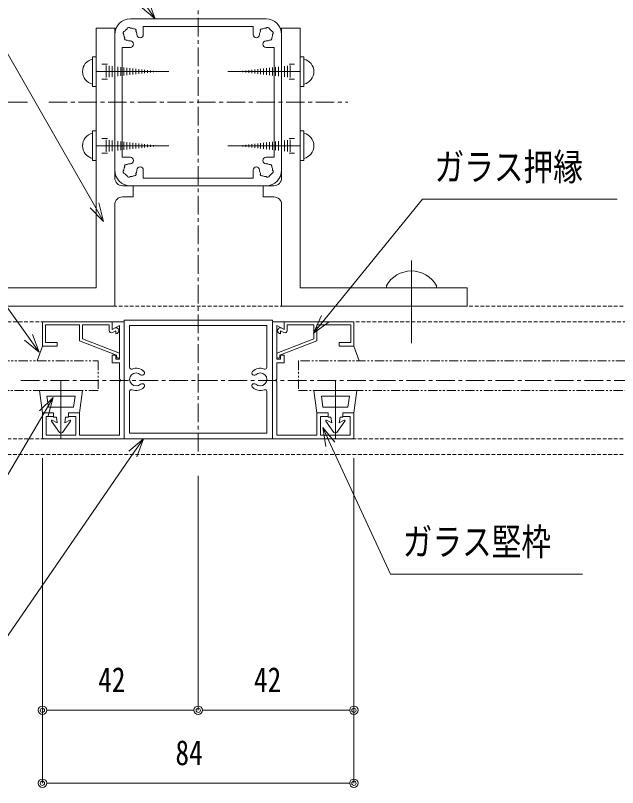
# Model space of a CAD drawing. Units: millimetres, scale not verified, with parts at other scales. Extents: x -3554 to 3554, y -1188 to 1188.
# Drawn here: x -1328.3 to -1003.6, y -743.9 to -327.3 of the extents above; entities that cross this region are included whole.
import ezdxf
from ezdxf.enums import TextEntityAlignment as Align

# ---------------------------------------------------------------- set-up
doc = ezdxf.new("R2010")
doc.units = ezdxf.units.MM
doc.header["$LTSCALE"] = 8
for name, pattern in [('USER1', [2, 1.25, -0.25, 0.25, -0.25]), ('USER2', [1.25, 0.625, -0.125, 0.125, -0.125, 0.125, -0.125]), ('USER3', [0.375, 0.25, -0.125])]:
    doc.linetypes.add(name, pattern=pattern)
for name, color, linetype, lineweight in [('0-0_0', 7, 'Continuous', 18), ('0-6_2躯体線', 4, 'Continuous', 18), ('0-7_3中心線', 2, 'USER1', 18), ('0-8_41_U_FF71_U_FF99_U_FF90', 6, 'Continuous', 18), ('0-9_1手摺寸法', 3, 'Continuous', 18), ('0-C_2a', 1, 'USER2', 18), ('0-D_4アルミ', 6, 'Continuous', 18), ('1-1_2躯体隠れ', 6, 'USER3', 18)]:
    doc.layers.add(name, color=color, linetype=linetype, lineweight=lineweight)
doc.styles.add('ＭＳ ゴシック', font='')
doc.styles.get('ＭＳ ゴシック').set_extended_font_data('MS Gothic')

msp = doc.modelspace()

# ---------------------------------------------------------------- linework, layer by layer
at = {"layer": '0-0_0'}
for p, q in [((-1311.483, -702.206), (-1309.183, -702.206)), ((-1232.083, -702.206), (-1234.383, -702.206)), ((-1227.483, -702.206), (-1225.183, -702.206)), ((-1148.083, -702.206), (-1150.383, -702.206)), ((-1311.483, -741.589), (-1309.183, -741.589)), ((-1148.083, -741.589), (-1150.383, -741.589))]:
    msp.add_line(p, q, dxfattribs=at)
for points in [[(-1253.064, -329.168), (-1258.709, -320.914), (-1304.208, -254.396), (-1410.242, -254.396)], [(-1260.921, -322.427), (-1253.064, -329.168), (-1256.498, -319.401)], [(-1280.783, -438.424), (-1285.759, -429.75), (-1343.847, -328.505), (-1540.997, -328.505)], [(-1315.477, -509.046), (-1321.298, -500.914), (-1373.455, -428.045), (-1479.539, -428.045)], [(-1288.083, -431.083), (-1280.783, -438.424), (-1283.435, -428.416)], [(-1167.59, -498.668), (-1161.278, -490.912), (-1108.81, -426.452), (-1003.881, -426.452)], [(-1159.2, -492.603), (-1167.59, -498.668), (-1163.356, -489.221)], [(-1319.119, -499.355), (-1315.477, -509.046), (-1323.477, -502.474)], [(-1307.976, -533.418), (-1313.066, -542.025), (-1353.198, -609.894), (-1475.719, -609.894)], [(-1310.76, -543.389), (-1307.976, -533.418), (-1315.373, -540.662)], [(-1160.883, -559.867), (-1162.659, -549.668), (-1156.022, -557.613)], [(-1162.659, -549.668), (-1158.453, -558.74), (-1126.022, -628.689), (-1022.506, -628.689)], [(-1259.368, -555.668), (-1265.032, -563.909), (-1333.829, -664.014), (-1477.603, -664.014)], [(-1262.824, -565.427), (-1259.368, -555.668), (-1267.24, -562.391)]]:
    msp.add_lwpolyline(points, dxfattribs=at)
for centre, radius in [((-1313.783, -702.206), 2.3), ((-1313.783, -702.206), 1.15), ((-1229.783, -702.206), 2.3), ((-1229.783, -702.206), 2.3), ((-1229.783, -702.206), 1.15), ((-1229.783, -702.206), 1.15), ((-1145.783, -702.206), 2.3), ((-1145.783, -702.206), 1.15), ((-1313.783, -741.589), 2.3), ((-1313.783, -741.589), 1.15), ((-1145.783, -741.589), 2.3), ((-1145.783, -741.589), 1.15)]:
    msp.add_circle(centre, radius, dxfattribs=at)
at = {"layer": '0-6_2躯体線'}
for p, q in [((-1286.783, -349.596), (-1286.783, -365.596)), ((-1284.783, -349.596), (-1286.783, -349.596)), ((-1174.783, -349.596), (-1172.783, -349.596)), ((-1172.783, -349.596), (-1172.783, -365.596)), ((-1278.783, -353.596), (-1281.783, -353.596)), ((-1180.783, -353.596), (-1177.783, -353.596)), ((-1284.783, -357.596), (-1245.694, -357.596)), ((-1279.458, -354.36), (-1279.458, -360.832)), ((-1277.858, -354.54), (-1277.858, -360.652)), ((-1276.258, -354.719), (-1276.258, -360.472)), ((-1274.658, -354.899), (-1274.658, -360.292)), ((-1273.058, -355.079), (-1273.058, -360.113)), ((-1271.458, -355.259), (-1271.458, -359.933)), ((-1269.858, -355.439), (-1269.858, -359.753)), ((-1268.258, -355.618), (-1268.258, -359.573)), ((-1266.658, -355.798), (-1266.658, -359.394)), ((-1265.058, -355.978), (-1265.058, -359.214)), ((-1263.458, -356.158), (-1263.458, -359.034)), ((-1261.858, -356.337), (-1261.858, -358.854)), ((-1260.258, -356.517), (-1260.258, -358.675)), ((-1258.658, -356.697), (-1258.658, -358.495)), ((-1257.058, -356.877), (-1257.058, -358.315)), ((-1255.458, -357.057), (-1255.458, -358.135)), ((-1253.858, -357.236), (-1253.858, -357.955)), ((-1252.258, -357.416), (-1252.258, -357.776)), ((-1174.783, -357.596), (-1213.871, -357.596)), ((-1207.307, -357.416), (-1207.307, -357.776)), ((-1205.707, -357.236), (-1205.707, -357.955)), ((-1204.107, -357.057), (-1204.107, -358.135)), ((-1202.507, -356.877), (-1202.507, -358.315)), ((-1200.907, -356.697), (-1200.907, -358.495)), ((-1199.307, -356.517), (-1199.307, -358.675)), ((-1197.707, -356.337), (-1197.707, -358.854)), ((-1196.107, -356.158), (-1196.107, -359.034)), ((-1194.507, -355.978), (-1194.507, -359.214)), ((-1192.907, -355.798), (-1192.907, -359.394)), ((-1191.307, -355.618), (-1191.307, -359.573)), ((-1189.707, -355.439), (-1189.707, -359.753)), ((-1188.107, -355.259), (-1188.107, -359.933)), ((-1186.507, -355.079), (-1186.507, -360.113)), ((-1184.907, -354.899), (-1184.907, -360.292)), ((-1183.307, -354.719), (-1183.307, -360.472)), ((-1181.707, -354.54), (-1181.707, -360.652)), ((-1180.107, -354.36), (-1180.107, -360.832)), ((-1278.783, -361.596), (-1281.783, -361.596)), ((-1180.783, -361.596), (-1177.783, -361.596)), ((-1284.783, -365.596), (-1286.783, -365.596)), ((-1174.783, -365.596), (-1172.783, -365.596)), ((-1286.783, -389.596), (-1286.783, -405.596)), ((-1284.783, -389.596), (-1286.783, -389.596)), ((-1174.783, -389.596), (-1172.783, -389.596)), ((-1172.783, -389.596), (-1172.783, -405.596)), ((-1278.783, -393.596), (-1281.783, -393.596)), ((-1279.458, -394.36), (-1279.458, -400.832)), ((-1277.858, -394.54), (-1277.858, -400.652)), ((-1276.258, -394.719), (-1276.258, -400.472)), ((-1274.658, -394.899), (-1274.658, -400.292)), ((-1273.058, -395.079), (-1273.058, -400.113)), ((-1271.458, -395.259), (-1271.458, -399.933)), ((-1269.858, -395.439), (-1269.858, -399.753)), ((-1268.258, -395.618), (-1268.258, -399.573)), ((-1191.307, -395.618), (-1191.307, -399.573)), ((-1189.707, -395.439), (-1189.707, -399.753)), ((-1188.107, -395.259), (-1188.107, -399.933)), ((-1186.507, -395.079), (-1186.507, -400.113)), ((-1184.907, -394.899), (-1184.907, -400.292)), ((-1183.307, -394.719), (-1183.307, -400.472)), ((-1181.707, -394.54), (-1181.707, -400.652)), ((-1180.783, -393.596), (-1177.783, -393.596)), ((-1180.107, -394.36), (-1180.107, -400.832)), ((-1284.783, -397.596), (-1245.694, -397.596)), ((-1266.658, -395.798), (-1266.658, -399.394)), ((-1265.058, -395.978), (-1265.058, -399.214)), ((-1263.458, -396.158), (-1263.458, -399.034)), ((-1261.858, -396.337), (-1261.858, -398.854)), ((-1260.258, -396.517), (-1260.258, -398.675)), ((-1258.658, -396.697), (-1258.658, -398.495)), ((-1257.058, -396.877), (-1257.058, -398.315)), ((-1255.458, -397.057), (-1255.458, -398.135)), ((-1253.858, -397.236), (-1253.858, -397.955)), ((-1252.258, -397.416), (-1252.258, -397.776)), ((-1174.783, -397.596), (-1213.871, -397.596)), ((-1207.307, -397.416), (-1207.307, -397.776)), ((-1205.707, -397.236), (-1205.707, -397.955)), ((-1204.107, -397.057), (-1204.107, -398.135)), ((-1202.507, -396.877), (-1202.507, -398.315)), ((-1200.907, -396.697), (-1200.907, -398.495)), ((-1199.307, -396.517), (-1199.307, -398.675)), ((-1197.707, -396.337), (-1197.707, -398.854)), ((-1196.107, -396.158), (-1196.107, -399.034)), ((-1194.507, -395.978), (-1194.507, -399.214)), ((-1192.907, -395.798), (-1192.907, -399.394)), ((-1278.783, -401.596), (-1281.783, -401.596)), ((-1180.783, -401.596), (-1177.783, -401.596)), ((-1284.783, -405.596), (-1286.783, -405.596)), ((-1174.783, -405.596), (-1172.783, -405.596)), ((-1114.783, -504.049), (-1114.783, -459.535)), ((-1128.283, -473.168), (-1128.283, -474.168)), ((-1101.283, -474.168), (-1128.283, -474.168)), ((-1101.283, -473.168), (-1101.283, -474.168))]:
    msp.add_line(p, q, dxfattribs=at)
for centre, radius, start, end in [((-1285.204, -357.596), 6.981, 103.06705, 256.93295), ((-1174.361, -357.596), 6.981, 283.06705, 76.93295), ((-1285.204, -397.596), 6.981, 103.06705, 256.93295), ((-1174.361, -397.596), 6.981, 283.06705, 76.93295), ((-1114.783, -480.558), 15.391, 28.69866, 151.30134)]:
    msp.add_arc(centre, radius, start, end, dxfattribs=at)
at = {"layer": '0-7_3中心線'}
for p, q in [((-1229.783, -104.65), (-1229.783, -564.168)), ((-1310.397, -374.168), (-1149.169, -374.168)), ((-1325.397, -524.168), (-469.783, -524.168))]:
    msp.add_line(p, q, dxfattribs=at)
at = {"layer": '0-8_41_U_FF71_U_FF99_U_FF90'}
for p, q in [((-1193.183, -329.168), (-1266.383, -329.168)), ((-1259.383, -333.168), (-1259.383, -337.568)), ((-1200.183, -333.168), (-1259.383, -333.168)), ((-1200.183, -333.168), (-1200.183, -337.568)), ((-1274.783, -334.168), (-1274.783, -414.987)), ((-1184.783, -334.168), (-1184.783, -414.987)), ((-1274.783, -337.568), (-1274.783, -410.768)), ((-1184.783, -337.568), (-1184.783, -410.768)), ((-1266.383, -344.568), (-1270.783, -344.568)), ((-1270.783, -344.568), (-1270.783, -403.768)), ((-1193.183, -344.568), (-1188.783, -344.568)), ((-1188.783, -344.568), (-1188.783, -403.768)), ((-1266.383, -403.768), (-1270.783, -403.768)), ((-1193.183, -403.768), (-1188.783, -403.768)), ((-1259.383, -415.168), (-1259.383, -410.768)), ((-1200.183, -415.168), (-1200.183, -410.768)), ((-1200.183, -415.168), (-1259.383, -415.168)), ((-1193.183, -419.168), (-1266.383, -419.168)), ((-1313.783, -492.668), (-1276.183, -492.668)), ((-1313.783, -505.668), (-1313.783, -492.668)), ((-1312.183, -494.268), (-1293.783, -494.268)), ((-1312.183, -503.668), (-1312.183, -494.268)), ((-1293.783, -502.81), (-1293.783, -494.268)), ((-1292.183, -494.268), (-1277.783, -494.268)), ((-1292.183, -501.72), (-1292.183, -494.268)), ((-1277.783, -497.315), (-1277.783, -494.268)), ((-1276.183, -492.668), (-1276.183, -496.668)), ((-1269.783, -492.668), (-1276.183, -492.668)), ((-1276.183, -496.668), (-1276.183, -492.668)), ((-1276.183, -496.668), (-1272.183, -494.668)), ((-1272.183, -512.668), (-1272.183, -494.668)), ((-1269.783, -555.668), (-1269.783, -491.668)), ((-1269.783, -491.668), (-1189.783, -491.668)), ((-1266.783, -517.129), (-1266.783, -494.668)), ((-1266.783, -494.668), (-1192.783, -494.668)), ((-1192.783, -494.668), (-1192.783, -517.129)), ((-1189.783, -491.668), (-1189.783, -555.668)), ((-1189.783, -492.668), (-1183.383, -492.668)), ((-1187.383, -512.668), (-1187.383, -494.668)), ((-1183.383, -496.668), (-1187.383, -494.668)), ((-1183.383, -492.668), (-1183.383, -496.668)), ((-1183.383, -496.668), (-1183.383, -492.668)), ((-1145.783, -492.668), (-1183.383, -492.668)), ((-1167.383, -494.268), (-1181.783, -494.268)), ((-1181.783, -497.315), (-1181.783, -494.268)), ((-1167.383, -501.72), (-1167.383, -494.268)), ((-1147.383, -494.268), (-1165.783, -494.268)), ((-1165.783, -502.81), (-1165.783, -494.268)), ((-1147.383, -503.668), (-1147.383, -494.268)), ((-1145.783, -505.668), (-1145.783, -492.668)), ((-1274.898, -496.025), (-1276.183, -496.668)), ((-1274.183, -497.456), (-1276.046, -498.388)), ((-1274.183, -499.056), (-1274.183, -497.456)), ((-1185.383, -497.456), (-1183.519, -498.388)), ((-1185.383, -499.056), (-1185.383, -497.456)), ((-1184.667, -496.025), (-1183.383, -496.668)), ((-1305.783, -503.668), (-1312.183, -503.668)), ((-1305.783, -505.668), (-1305.783, -503.668)), ((-1293.783, -502.81), (-1273.783, -510.668)), ((-1292.183, -501.72), (-1272.183, -509.577)), ((-1167.383, -501.72), (-1187.383, -509.577)), ((-1165.783, -502.81), (-1185.783, -510.668)), ((-1153.783, -503.668), (-1147.383, -503.668)), ((-1153.783, -505.668), (-1153.783, -503.668)), ((-1305.783, -505.668), (-1313.783, -505.668)), ((-1153.783, -505.668), (-1145.783, -505.668)), ((-1276.183, -510.668), (-1276.183, -514.668)), ((-1274.183, -510.668), (-1276.183, -510.668)), ((-1274.183, -510.668), (-1274.183, -512.668)), ((-1273.783, -511.468), (-1273.783, -510.668)), ((-1272.183, -509.577), (-1272.183, -511.468)), ((-1187.383, -509.577), (-1187.383, -511.468)), ((-1185.783, -511.468), (-1185.783, -510.668)), ((-1185.383, -510.668), (-1185.383, -512.668)), ((-1185.383, -510.668), (-1183.383, -510.668)), ((-1183.383, -510.668), (-1183.383, -514.668)), ((-1276.183, -514.668), (-1272.183, -514.668)), ((-1272.183, -512.668), (-1274.183, -512.668)), ((-1272.183, -514.668), (-1272.183, -523.568)), ((-1187.383, -512.668), (-1185.383, -512.668)), ((-1183.383, -514.668), (-1187.383, -514.668)), ((-1187.383, -514.668), (-1187.383, -523.568)), ((-1271.769, -523.83), (-1272.183, -523.568)), ((-1271.769, -524.506), (-1272.183, -524.768)), ((-1272.183, -524.768), (-1272.183, -553.668)), ((-1187.797, -523.83), (-1187.383, -523.568)), ((-1187.797, -524.506), (-1187.383, -524.768)), ((-1187.383, -524.768), (-1187.383, -553.668)), ((-1266.783, -552.668), (-1266.783, -530.206)), ((-1192.783, -530.206), (-1192.783, -552.668)), ((-1307.783, -541.668), (-1313.783, -541.668)), ((-1313.783, -541.668), (-1313.783, -554.668)), ((-1307.783, -541.668), (-1307.783, -543.668)), ((-1299.783, -541.668), (-1293.783, -541.668)), ((-1299.783, -541.668), (-1299.783, -543.668)), ((-1293.783, -541.668), (-1293.783, -553.668)), ((-1165.783, -541.668), (-1165.783, -553.668)), ((-1159.783, -541.668), (-1165.783, -541.668)), ((-1159.783, -541.668), (-1159.783, -543.668)), ((-1151.783, -541.668), (-1145.783, -541.668)), ((-1151.783, -541.668), (-1151.783, -543.668)), ((-1145.783, -541.668), (-1145.783, -554.668)), ((-1295.783, -553.668), (-1311.783, -553.668)), ((-1272.183, -553.668), (-1293.783, -553.668)), ((-1266.783, -552.668), (-1192.783, -552.668)), ((-1187.383, -553.668), (-1165.783, -553.668)), ((-1163.783, -553.668), (-1147.783, -553.668)), ((-1269.783, -555.668), (-1189.783, -555.668))]:
    msp.add_line(p, q, dxfattribs=at)
for points in [[(-1270.602, -419.168), (-1264.783, -419.168), (-1264.783, -425.168), (-1270.602, -425.168)], [(-1188.964, -419.168), (-1194.783, -419.168), (-1194.783, -425.168), (-1188.964, -425.168)], [(-1274.783, -429.349), (-1274.783, -484.168), (-1374.783, -484.168)], [(-1184.783, -429.349), (-1184.783, -484.168), (-1084.783, -484.168)], [(-1269.783, -492.668), (-1269.783, -555.668), (-1312.783, -555.668)], [(-1189.783, -492.668), (-1189.783, -555.668), (-1146.783, -555.668)], [(-1307.783, -543.668), (-1311.783, -543.668), (-1311.783, -553.668)], [(-1299.783, -543.668), (-1295.783, -543.668), (-1295.783, -553.668)], [(-1159.783, -543.668), (-1163.783, -543.668), (-1163.783, -553.668)], [(-1151.783, -543.668), (-1147.783, -543.668), (-1147.783, -553.668)]]:
    msp.add_lwpolyline(points, dxfattribs=at)
for centre, radius, start, end in [((-1266.383, -337.568), 8.4, 90, 180), ((-1193.183, -337.568), 8.4, 0, 90), ((-1269.28, -336.791), 1, 165, 232.97569), ((-1269.28, -336.791), 1, 97.02431, 165), ((-1266.383, -337.568), 3.5, 135, 149.64111), ((-1266.383, -337.568), 3.5, 120.35889, 135), ((-1267.159, -334.67), 1, 105, 172.97569), ((-1267.159, -334.67), 1, 37.02431, 105), ((-1266.383, -337.568), 3.5, 75, 89.64111), ((-1266.383, -337.568), 3.5, 60.35889, 75), ((-1264.261, -335.446), 1, 45, 112.97569), ((-1264.261, -335.446), 1, 337.02431, 45), ((-1266.383, -337.568), 3.5, 15, 29.64111), ((-1266.383, -337.568), 3.5, 0.35889, 15), ((-1193.183, -337.568), 3.5, 165, 179.64111), ((-1193.183, -337.568), 3.5, 150.35889, 165), ((-1195.304, -335.446), 1, 135, 202.97569), ((-1195.304, -335.446), 1, 67.02431, 135), ((-1193.183, -337.568), 3.5, 105, 119.64111), ((-1193.183, -337.568), 3.5, 90.35889, 105), ((-1192.406, -334.67), 1, 75, 142.97569), ((-1192.406, -334.67), 1, 7.02431, 75), ((-1193.183, -337.568), 3.5, 45, 59.64111), ((-1193.183, -337.568), 3.5, 30.35889, 45), ((-1190.285, -336.791), 1, 15, 82.97569), ((-1190.285, -336.791), 1, 307.02431, 15), ((-1266.383, -337.568), 3.5, 180.35889, 195), ((-1266.383, -337.568), 3.5, 195, 209.64111), ((-1268.504, -339.689), 1, 157.02431, 225), ((-1268.504, -339.689), 1, 225, 292.97569), ((-1266.383, -337.568), 3.5, 240.35889, 255), ((-1266.383, -337.568), 3.5, 255, 270), ((-1266.383, -342.818), 1.75, 270, 90), ((-1261.133, -337.568), 1.75, 180, 0), ((-1198.433, -337.568), 1.75, 180, 360), ((-1193.183, -342.818), 1.75, 90, 270), ((-1193.183, -337.568), 3.5, 270, 285), ((-1193.183, -337.568), 3.5, 285, 299.64111), ((-1191.061, -339.689), 1, 247.02431, 315), ((-1191.061, -339.689), 1, 315, 22.97569), ((-1193.183, -337.568), 3.5, 330.35889, 345), ((-1193.183, -337.568), 3.5, 345, 359.64111), ((-1266.383, -405.518), 1.75, 270, 90), ((-1193.183, -405.518), 1.75, 90, 270), ((-1268.504, -408.646), 1, 135, 202.97569), ((-1268.504, -408.646), 1, 67.02431, 135), ((-1266.383, -410.768), 3.5, 105, 119.64111), ((-1266.383, -410.768), 3.5, 90, 105), ((-1193.183, -410.768), 3.5, 75, 90), ((-1193.183, -410.768), 3.5, 60.35889, 75), ((-1191.061, -408.646), 1, 45, 112.97569), ((-1191.061, -408.646), 1, 337.02431, 45), ((-1266.383, -410.768), 8.4, 180, 270), ((-1269.28, -411.544), 1, 127.02431, 195), ((-1269.28, -411.544), 1, 195, 262.97569), ((-1266.383, -410.768), 3.5, 165, 179.64111), ((-1266.383, -410.768), 3.5, 150.35889, 165), ((-1266.383, -410.768), 3.5, 330.35889, 345), ((-1266.383, -410.768), 3.5, 345, 359.64111), ((-1261.133, -410.768), 1.75, 360, 180), ((-1198.433, -410.768), 1.75, 0, 180), ((-1193.183, -410.768), 3.5, 180.35889, 195), ((-1193.183, -410.768), 3.5, 195, 209.64111), ((-1193.183, -410.768), 8.4, 270, 360), ((-1190.285, -411.544), 1, 277.02431, 345), ((-1193.183, -410.768), 3.5, 15, 29.64111), ((-1193.183, -410.768), 3.5, 0.35889, 15), ((-1190.285, -411.544), 1, 345, 52.97569), ((-1270.602, -414.987), 4.181, 180, 270), ((-1266.383, -410.768), 3.5, 210.35889, 225), ((-1266.383, -410.768), 3.5, 225, 239.64111), ((-1267.159, -413.665), 1, 187.02431, 255), ((-1267.159, -413.665), 1, 255, 322.97569), ((-1266.383, -410.768), 3.5, 270.35889, 285), ((-1266.383, -410.768), 3.5, 285, 299.64111), ((-1264.261, -412.889), 1, 247.02431, 315), ((-1264.261, -412.889), 1, 315, 22.97569), ((-1195.304, -412.889), 1, 157.02431, 225), ((-1195.304, -412.889), 1, 225, 292.97569), ((-1193.183, -410.768), 3.5, 240.35889, 255), ((-1193.183, -410.768), 3.5, 255, 269.64111), ((-1192.406, -413.665), 1, 217.02431, 285), ((-1192.406, -413.665), 1, 285, 352.97569), ((-1193.183, -410.768), 3.5, 300.35889, 315), ((-1193.183, -410.768), 3.5, 315, 329.64111), ((-1188.964, -414.987), 4.181, 270, 0), ((-1270.602, -429.349), 4.181, 90, 180), ((-1188.964, -429.349), 4.181, 0, 90), ((-1276.583, -497.315), 1.2, 180, 296.56505), ((-1274.183, -497.456), 1.6, 0, 116.56505), ((-1274.183, -497.456), 1.6, 270, 0), ((-1185.383, -497.456), 1.6, 63.43496, 180.00001), ((-1185.383, -497.456), 1.6, 180.00001, 270.00001), ((-1182.983, -497.315), 1.2, 243.43496, 0.00001), ((-1272.983, -511.468), 0.8, 180, 0), ((-1186.583, -511.468), 0.8, 180.00001, 0.00001), ((-1265.783, -517.129), 1, 180, 290.92483), ((-1263.283, -523.668), 3.5, 45.25752, 314.74248), ((-1263.283, -523.668), 6, 45.25752, 110.92483), ((-1259.939, -520.294), 1.25, 331.81017, 45.25752), ((-1199.626, -520.294), 1.25, 134.74248, 208.18983), ((-1196.283, -523.668), 6, 69.07517, 134.74248), ((-1196.283, -523.668), 3.5, 225.25752, 134.74248), ((-1193.783, -517.129), 1, 249.07517, 0), ((-1271.983, -524.168), 0.4, 302.33353, 57.66647), ((-1260.039, -519.633), 1.735, 243.33476, 313.82542), ((-1199.526, -519.633), 1.735, 226.17458, 296.66524), ((-1187.583, -524.168), 0.4, 122.33354, 237.66648), ((-1263.283, -523.668), 6, 249.07517, 314.74248), ((-1260.039, -527.703), 1.735, 46.17335, 116.66667), ((-1259.939, -527.041), 1.25, 314.74248, 28.18983), ((-1199.626, -527.041), 1.25, 151.81017, 225.25752), ((-1199.526, -527.703), 1.735, 63.33333, 133.82665), ((-1196.283, -523.668), 6, 225.25752, 290.92483), ((-1265.783, -530.206), 1, 69.07517, 180), ((-1193.783, -530.206), 1, 0, 110.92483), ((-1312.783, -554.668), 1, 180, 270), ((-1146.783, -554.668), 1, 270.00001, 0.00001)]:
    msp.add_arc(centre, radius, start, end, dxfattribs=at)
at = {"layer": '0-9_1手摺寸法'}
for p, q in [((-1321.897, -374.168), (-1486.555, -374.168)), ((-1313.783, -505.668), (-1316.666, -513.668)), ((-1145.783, -505.668), (-1142.899, -513.668)), ((-1303.783, -524.566), (-1303.783, -555.469)), ((-1155.783, -524.566), (-1155.783, -555.469)), ((-1292.183, -529.668), (-1315.383, -529.668)), ((-1315.383, -529.668), (-1313.783, -541.668)), ((-1296.214, -532.668), (-1311.351, -532.668)), ((-1311.351, -532.668), (-1310.551, -538.668)), ((-1296.214, -532.668), (-1297.014, -538.668)), ((-1292.183, -529.668), (-1293.783, -541.668)), ((-1167.383, -529.668), (-1144.183, -529.668)), ((-1167.383, -529.668), (-1165.783, -541.668)), ((-1163.351, -532.668), (-1148.214, -532.668)), ((-1163.351, -532.668), (-1162.551, -538.668)), ((-1148.214, -532.668), (-1149.014, -538.668)), ((-1144.183, -529.668), (-1145.783, -541.668)), ((-1297.014, -538.668), (-1310.551, -538.668)), ((-1162.551, -538.668), (-1149.014, -538.668)), ((-1307.783, -541.668), (-1313.783, -541.668)), ((-1305.783, -547.068), (-1308.562, -545.693)), ((-1307.783, -541.668), (-1307.783, -544.068)), ((-1306.283, -544.068), (-1307.783, -544.068)), ((-1306.283, -544.068), (-1305.783, -547.068)), ((-1301.283, -544.068), (-1301.783, -547.068)), ((-1299.003, -545.693), (-1301.783, -547.068)), ((-1299.783, -544.068), (-1301.283, -544.068)), ((-1293.783, -541.668), (-1299.783, -541.668)), ((-1299.783, -541.668), (-1299.783, -544.068)), ((-1165.783, -541.668), (-1159.783, -541.668)), ((-1160.562, -545.693), (-1157.783, -547.068)), ((-1159.783, -541.668), (-1159.783, -544.068)), ((-1159.783, -544.068), (-1158.283, -544.068)), ((-1158.283, -544.068), (-1157.783, -547.068)), ((-1153.283, -544.068), (-1153.783, -547.068)), ((-1153.783, -547.068), (-1151.003, -545.693)), ((-1153.283, -544.068), (-1151.783, -544.068)), ((-1151.783, -541.668), (-1145.783, -541.668)), ((-1151.783, -541.668), (-1151.783, -544.068)), ((-1304.585, -552.264), (-1308.923, -546.147)), ((-1298.642, -546.147), (-1302.98, -552.264)), ((-1160.923, -546.147), (-1156.585, -552.264)), ((-1154.98, -552.264), (-1150.642, -546.147)), ((-1313.783, -566.168), (-1313.783, -702.206)), ((-1313.783, -566.168), (-1313.783, -741.589)), ((-1145.783, -566.168), (-1145.783, -702.206)), ((-1145.783, -566.168), (-1145.783, -741.589)), ((-1229.783, -575.668), (-1229.783, -702.206)), ((-1229.783, -575.668), (-1229.783, -702.206)), ((-1309.183, -702.206), (-1234.383, -702.206)), ((-1225.183, -702.206), (-1150.383, -702.206)), ((-1309.183, -741.589), (-1150.383, -741.589))]:
    msp.add_line(p, q, dxfattribs=at)
for centre, radius, start, end in [((-1308.683, -545.968), 0.3, 66.37062, 216.60707), ((-1298.883, -545.968), 0.3, 323.39293, 113.62938), ((-1160.683, -545.968), 0.3, 66.37062, 216.60707), ((-1150.883, -545.968), 0.3, 323.39293, 113.62938), ((-1303.783, -551.668), 1, 216.60707, 323.39293), ((-1155.783, -551.668), 1, 216.60707, 323.39293)]:
    msp.add_arc(centre, radius, start, end, dxfattribs=at)
at = {"layer": '0-C_2a'}
msp.add_lwpolyline([(-1406.607, -513.668), (-1283.783, -513.668), (-1283.783, -529.668), (-1406.607, -529.668)], dxfattribs=at)
msp.add_lwpolyline([(-1175.783, -529.668), (-569.527, -529.668), (-569.527, -513.668), (-1175.783, -513.668)], close=True, dxfattribs=at)
at = {"layer": '0-D_4アルミ'}
for p, q in [((-1284.783, -334.168), (-1274.783, -334.168)), ((-1284.783, -334.168), (-1284.783, -474.168)), ((-1174.783, -334.168), (-1184.783, -334.168)), ((-1174.783, -334.168), (-1174.783, -474.168)), ((-1284.783, -474.168), (-1374.783, -474.168)), ((-1174.783, -474.168), (-1084.783, -474.168)), ((-1084.783, -474.168), (-1084.783, -484.168))]:
    msp.add_line(p, q, dxfattribs=at)
at = {"layer": '1-1_2躯体隠れ'}
for p, q in [((-1392.607, -484.168), (-469.783, -484.168)), ((-1392.607, -492.668), (-1269.783, -492.668)), ((-1189.783, -492.668), (-549.783, -492.668)), ((-1392.607, -555.668), (-549.783, -555.668)), ((-1392.607, -564.168), (-469.783, -564.168))]:
    msp.add_line(p, q, dxfattribs=at)

# ---------------------------------------------------------------- texts
at = {"layer": '0-0_0', "style": 'ＭＳ ゴシック', "width": 0.8}
for s, p in [('ガラス押縁', (-1102.305, -420.749)), ('ガラス堅枠', (-1119.516, -622.986))]:
    msp.add_text(s, height=14.66, dxfattribs=at).set_placement(p, align=Align.BOTTOM_LEFT)
at = {"layer": '0-9_1手摺寸法', "color": 7, "style": 'ＭＳ ゴシック', "width": 0.8}
for s, p in [('42', (-1283.699, -696.456)), ('42', (-1199.699, -696.456)), ('84', (-1242.049, -735.839))]:
    msp.add_text(s, height=13.49, dxfattribs=at).set_placement(p, align=Align.BOTTOM_LEFT)

doc.saveas('drawing.dxf')
